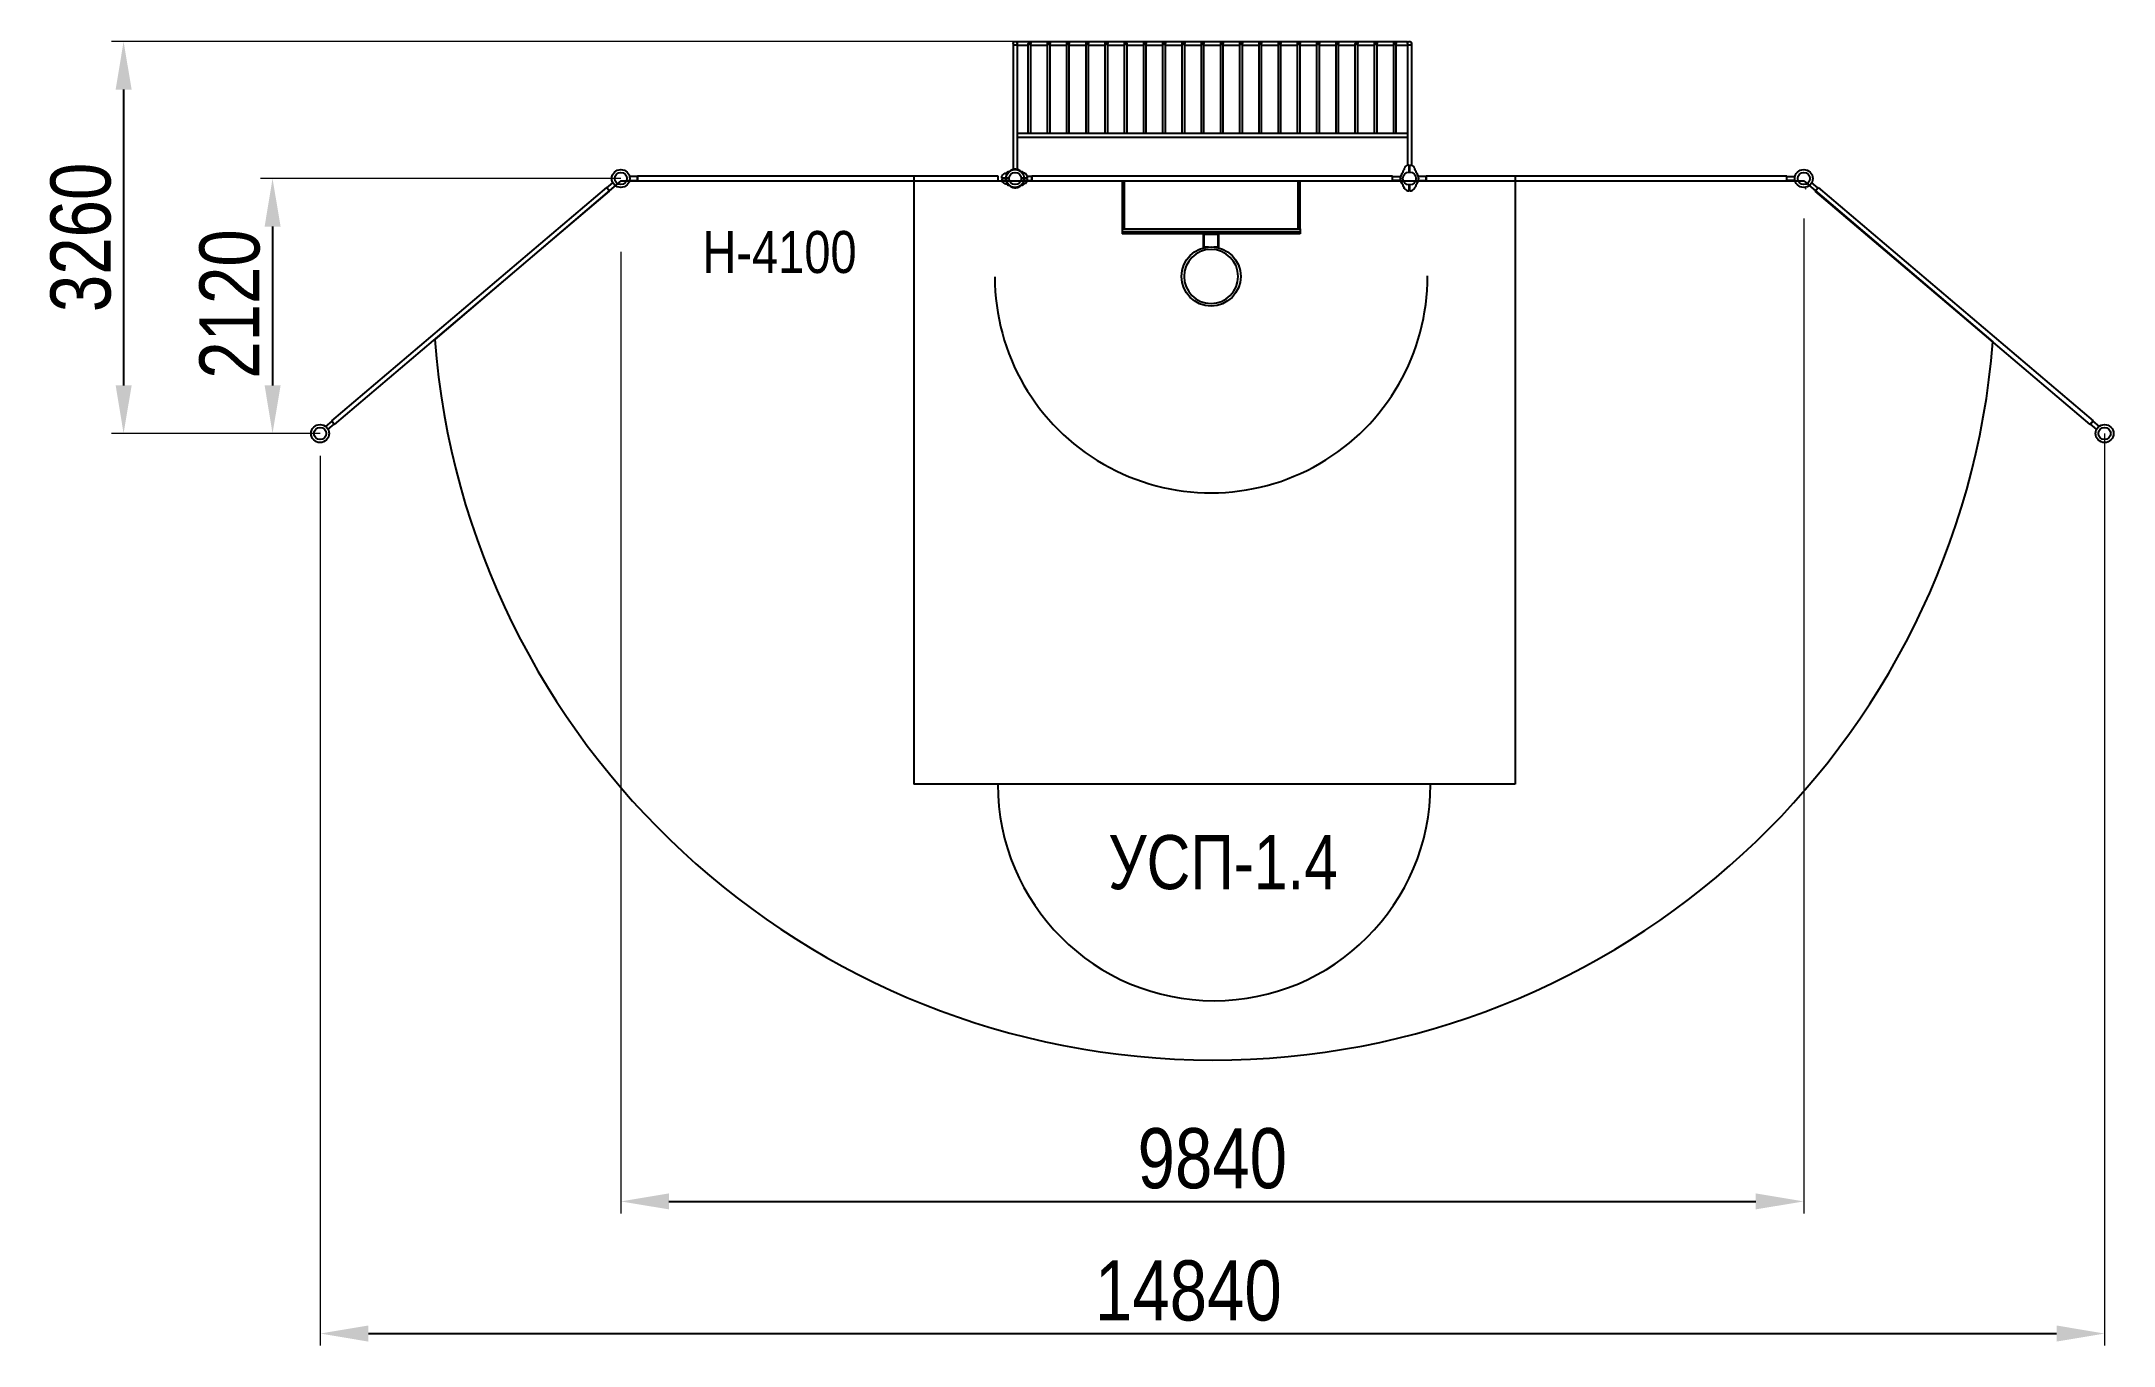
# Model space of a CAD drawing. Header units: millimetres. Extents: x -9848 to 7388, y -7293 to 3556.
import ezdxf

# ---------------------------------------------------------------- set-up
doc = ezdxf.new("R2010")
doc.units = ezdxf.units.MM
for name, color, linetype in [('DIKOM_АРТИКУЛ', 7, 'Continuous'), ('DIKOM_ОБЪЕКТ', 7, 'Continuous'), ('DIKOM_РАЗМЕР_ОБЪЕКТА', 7, 'Continuous')]:
    doc.layers.add(name, color=color, linetype=linetype)
doc.styles.add('style1', font='arial.ttf', dxfattribs={"width": 0.8})
doc.dimstyles.new('1-50', dxfattribs={"dimtxt": 300, "dimasz": 200, "dimexe": 100, "dimexo": 0, "dimgap": 100, "dimtad": 1, "dimdec": 0, "dimtxsty": 'style1', "dimcen": 0, "dimclrd": 7, "dimclre": 7, "dimadec": 1, "dimazin": 2, "dimtfac": 1, "dimtdec": 0, "dimtmove": 0, "dimatfit": 3, "dimfxl": 0, "dimlwd": 25, "dimlwe": 18, "dimarcsym": 0})

# ---------------------------------------------------------------- blocks, each defined once
blk = doc.blocks.new('*D0')
at = {"layer": 'Defpoints', "color": 0, "transparency": 16777216}
for p in [(4811, 2084), (-5029, 1805), (4811, -6094)]:
    blk.add_point(p, dxfattribs=at)
at = {"layer": 'DIKOM_РАЗМЕР_ОБЪЕКТА', "color": 7, "lineweight": 18, "transparency": 16777216}
for p, q in [((4811, 2084), (4811, -6194)), ((-5029, 1805), (-5029, -6194))]:
    blk.add_line(p, q, dxfattribs=at)
at = {"layer": 'DIKOM_РАЗМЕР_ОБЪЕКТА', "color": 7, "lineweight": 25, "transparency": 16777216}
blk.add_line((-4629, -6094), (4411, -6094), dxfattribs=at)
at = {"layer": 'DIKOM_РАЗМЕР_ОБЪЕКТА', "color": 7, "transparency": 16777216}
for points in [[(-4629, -6027), (-4629, -6160), (-5029, -6094)], [(4411, -6027), (4411, -6160), (4811, -6094)]]:
    blk.add_solid(points, dxfattribs=at)
at = {"layer": 'DIKOM_РАЗМЕР_ОБЪЕКТА', "color": 0, "transparency": 16777216, "insert": (-109, -5738), "char_height": 500, "attachment_point": 5, "style": 'style1'}
blk.add_mtext('9840', dxfattribs=at)
blk = doc.blocks.new('*D1')
at = {"layer": 'Defpoints', "color": 0, "transparency": 16777216}
for p in [(7313, 295), (-7529, 110), (7313, -7193)]:
    blk.add_point(p, dxfattribs=at)
at = {"layer": 'DIKOM_РАЗМЕР_ОБЪЕКТА', "color": 7, "lineweight": 18, "transparency": 16777216}
for p, q in [((7313, 295), (7313, -7293)), ((-7529, 110), (-7529, -7293))]:
    blk.add_line(p, q, dxfattribs=at)
at = {"layer": 'DIKOM_РАЗМЕР_ОБЪЕКТА', "color": 7, "lineweight": 25, "transparency": 16777216}
blk.add_line((-7129, -7193), (6913, -7193), dxfattribs=at)
at = {"layer": 'DIKOM_РАЗМЕР_ОБЪЕКТА', "color": 7, "transparency": 16777216}
for points in [[(-7129, -7126), (-7129, -7260), (-7529, -7193)], [(6913, -7126), (6913, -7260), (7313, -7193)]]:
    blk.add_solid(points, dxfattribs=at)
at = {"layer": 'DIKOM_РАЗМЕР_ОБЪЕКТА', "color": 0, "transparency": 16777216, "insert": (-308, -6838), "char_height": 500, "attachment_point": 5, "style": 'style1'}
blk.add_mtext('14840', dxfattribs=at)
blk = doc.blocks.new('*D2')
at = {"layer": 'Defpoints', "color": 0, "transparency": 16777216}
for p in [(1473, 3556), (-9165, 295), (-7531, 295)]:
    blk.add_point(p, dxfattribs=at)
at = {"layer": 'DIKOM_РАЗМЕР_ОБЪЕКТА', "color": 7, "lineweight": 18, "transparency": 16777216}
for p, q in [((1473, 3556), (-9265, 3556)), ((-7531, 295), (-9265, 295))]:
    blk.add_line(p, q, dxfattribs=at)
at = {"layer": 'DIKOM_РАЗМЕР_ОБЪЕКТА', "color": 7, "lineweight": 25, "transparency": 16777216}
blk.add_line((-9165, 3156), (-9165, 695), dxfattribs=at)
at = {"layer": 'DIKOM_РАЗМЕР_ОБЪЕКТА', "color": 7, "transparency": 16777216}
for points in [[(-9231, 3156), (-9098, 3156), (-9165, 3556)], [(-9231, 695), (-9098, 695), (-9165, 295)]]:
    blk.add_solid(points, dxfattribs=at)
at = {"layer": 'DIKOM_РАЗМЕР_ОБЪЕКТА', "color": 0, "transparency": 16777216, "insert": (-9520, 1926), "char_height": 500, "attachment_point": 5, "rotation": 90, "style": 'style1'}
blk.add_mtext('3260', dxfattribs=at)
blk = doc.blocks.new('*D3')
at = {"layer": 'Defpoints', "color": 0, "transparency": 16777216}
for p in [(-5029, 2416), (-7926, 295), (-7531, 295)]:
    blk.add_point(p, dxfattribs=at)
at = {"layer": 'DIKOM_РАЗМЕР_ОБЪЕКТА', "color": 7, "lineweight": 18, "transparency": 16777216}
for p, q in [((-5029, 2416), (-8026, 2416)), ((-7531, 295), (-8026, 295))]:
    blk.add_line(p, q, dxfattribs=at)
at = {"layer": 'DIKOM_РАЗМЕР_ОБЪЕКТА', "color": 7, "lineweight": 25, "transparency": 16777216}
blk.add_line((-7926, 2016), (-7926, 695), dxfattribs=at)
at = {"layer": 'DIKOM_РАЗМЕР_ОБЪЕКТА', "color": 7, "transparency": 16777216}
for points in [[(-7992, 2016), (-7859, 2016), (-7926, 2416)], [(-7992, 695), (-7859, 695), (-7926, 295)]]:
    blk.add_solid(points, dxfattribs=at)
at = {"layer": 'DIKOM_РАЗМЕР_ОБЪЕКТА', "color": 0, "transparency": 16777216, "insert": (-8281, 1372), "char_height": 500, "attachment_point": 5, "rotation": 90, "style": 'style1'}
blk.add_mtext('2120', dxfattribs=at)

msp = doc.modelspace()

# ---------------------------------------------------------------- linework, layer by layer
at = {"layer": 'DIKOM_ОБЪЕКТ'}
for p, q in [((-1765, 3540.5), (-1765, 2489.5)), ((-1733.1, 3556.4), (1514.9, 3556.4)), ((-1733.1, 3524.4), (-1639.5, 3524.4)), ((-1733, 3540.5), (-1733, 2489.5)), ((-1639.5, 2792.2), (-1639.5, 3540.4)), ((-1618.5, 2792.2), (-1618.5, 3540.4)), ((-1618.5, 3524.4), (-1479.5, 3524.4)), ((-1479.5, 2792.2), (-1479.5, 3540.4)), ((-1458.5, 2792.2), (-1458.5, 3540.4)), ((-1458.5, 3524.4), (-1319.5, 3524.4)), ((-1319.5, 2792.2), (-1319.5, 3540.4)), ((-1298.5, 2792.2), (-1298.5, 3540.4)), ((-1298.5, 3524.4), (-1159.5, 3524.4)), ((-1159.5, 2792.2), (-1159.5, 3540.4)), ((-1138.5, 2792.2), (-1138.5, 3540.4)), ((-1138.5, 3524.4), (-999.5, 3524.4)), ((-999.5, 2792.2), (-999.5, 3540.4)), ((-978.5, 2792.2), (-978.5, 3540.4)), ((-978.5, 3524.4), (-839.5, 3524.4)), ((-839.5, 2792.2), (-839.5, 3540.4)), ((-818.5, 2792.2), (-818.5, 3540.4)), ((-818.5, 3524.4), (-679.5, 3524.4)), ((-679.5, 2792.2), (-679.5, 3540.4)), ((-658.5, 2792.2), (-658.5, 3540.4)), ((-658.5, 3524.4), (-519.5, 3524.4)), ((-519.5, 2792.2), (-519.5, 3540.4)), ((-498.5, 2792.2), (-498.5, 3540.4)), ((-498.5, 3524.4), (-359.5, 3524.4)), ((-359.5, 2792.2), (-359.5, 3540.4)), ((-338.5, 2792.2), (-338.5, 3540.4)), ((-338.5, 3524.4), (-199.5, 3524.4)), ((-199.5, 2792.2), (-199.5, 3540.4)), ((-178.5, 2792.2), (-178.5, 3540.4)), ((-178.5, 3524.4), (-39.5, 3524.4)), ((-39.5, 2792.2), (-39.5, 3540.4)), ((-18.5, 2792.2), (-18.5, 3540.4)), ((-18.5, 3524.4), (120.5, 3524.4)), ((120.5, 2792.2), (120.5, 3540.4)), ((141.5, 2792.2), (141.5, 3540.4)), ((141.5, 3524.4), (280.5, 3524.4)), ((280.5, 2792.2), (280.5, 3540.4)), ((301.5, 2792.2), (301.5, 3540.4)), ((301.5, 3524.4), (440.5, 3524.4)), ((440.5, 2792.2), (440.5, 3540.4)), ((461.5, 2792.2), (461.5, 3540.4)), ((461.5, 3524.4), (600.5, 3524.4)), ((600.5, 2792.2), (600.5, 3540.4)), ((621.5, 2792.2), (621.5, 3540.4)), ((621.5, 3524.4), (760.5, 3524.4)), ((760.5, 2792.2), (760.5, 3540.4)), ((781.5, 2792.2), (781.5, 3540.4)), ((781.5, 3524.4), (920.5, 3524.4)), ((920.5, 2792.2), (920.5, 3540.4)), ((941.5, 2792.2), (941.5, 3540.4)), ((941.5, 3524.4), (1080.5, 3524.4)), ((1080.5, 2792.2), (1080.5, 3540.4)), ((1101.5, 2792.2), (1101.5, 3540.4)), ((1101.5, 3524.4), (1240.5, 3524.4)), ((1240.5, 2792.2), (1240.5, 3540.4)), ((1261.5, 2792.2), (1261.5, 3540.4)), ((1261.5, 3524.4), (1400.5, 3524.4)), ((1400.5, 2792.2), (1400.5, 3540.4)), ((1421.5, 2792.2), (1421.5, 3540.4)), ((1421.5, 3524.4), (1514.9, 3524.4)), ((1515, 3542.4), (1515, 2526.2)), ((1547, 3542.4), (1547, 2526.2)), ((-1733, 2792.2), (1515, 2792.2)), ((-1733, 2760.2), (1515, 2760.2)), ((-4889, 2432.2), (-4955.7, 2432.2)), ((-1889, 2436.2), (-4889, 2436.2)), ((-4889, 2436.2), (-4889, 2396.2)), ((-1889, 2436.2), (-4889, 2436.2)), ((-4889, 2436.2), (-4889, 2396.2)), ((-4889, 2400.2), (-4889, 2432.2)), ((-2592, 2436.2), (-2592, -2623.8)), ((-1889, 2396.2), (-1889, 2436.2)), ((-1889, 2396.2), (-1889, 2436.2)), ((-1859, 2418.2), (-1859, 2436.7)), ((-1802.5, 2418.2), (-1859, 2418.2)), ((-1859, 2414.2), (-1859, 2395.7)), ((-1802.5, 2414.2), (-1859, 2414.2)), ((-1833.4, 2458.6), (-1833.4, 2458.4)), ((-1814, 2467.2), (-1814, 2468)), ((-1790.5, 2478.7), (-1790.5, 2480.4)), ((-1787.3, 2480.6), (-1787.3, 2482.4)), ((-1772.3, 2487.4), (-1772.3, 2489)), ((-1772.1, 2489.1), (-1772.1, 2487.5)), ((-1767.1, 2488.9), (-1767.1, 2490.5)), ((-1761.3, 2490.2), (-1761.3, 2491.7)), ((-1752.4, 2491.1), (-1752.4, 2492.6)), ((-1738.7, 2490.5), (-1738.7, 2492)), ((-1738.5, 2491.9), (-1738.5, 2490.4)), ((-1720.6, 2485.6), (-1720.6, 2487.2)), ((-1720.4, 2487.1), (-1720.4, 2485.5)), ((-1707.3, 2478.5), (-1707.3, 2480.3)), ((-1646, 2418.2), (-1695.5, 2418.2)), ((-1646, 2414.2), (-1695.5, 2414.2)), ((-1609, 2432.2), (-1647.8, 2432.2)), ((1391, 2436.2), (-1609, 2436.2)), ((-1609, 2436.2), (-1609, 2396.2)), ((1391, 2436.2), (-1609, 2436.2)), ((-1609, 2436.2), (-1609, 2396.2)), ((-1609, 2400.2), (-1609, 2432.2)), ((1391, 2396.2), (1391, 2436.2)), ((1391, 2396.2), (1391, 2436.2)), ((1391, 2432.2), (1457.7, 2432.2)), ((1391, 2400.2), (1391, 2432.2)), ((1456.1, 2419.6), (1454.6, 2419.6)), ((1457, 2428.4), (1455.5, 2428.4)), ((1456, 2432.2), (1456, 2400.2)), ((1458.2, 2434.3), (1456.7, 2434.3)), ((1458.1, 2439.3), (1459.7, 2439.3)), ((1459.7, 2439.5), (1458.2, 2439.5)), ((1466.5, 2454.5), (1464.8, 2454.5)), ((1468.5, 2457.7), (1466.7, 2457.7)), ((1480, 2481.2), (1479.1, 2481.2)), ((1488.6, 2500.6), (1488.8, 2500.6)), ((1529, 2526.2), (1510.5, 2526.2)), ((1529, 2469.7), (1529, 2526.2)), ((1533, 2526.2), (1551.5, 2526.2)), ((1533, 2469.7), (1533, 2526.2)), ((1573.4, 2500.6), (1573.2, 2500.6)), ((1582, 2481.2), (1582.9, 2481.2)), ((1593.5, 2457.7), (1595.3, 2457.7)), ((1595.5, 2454.5), (1597.2, 2454.5)), ((1602.3, 2439.5), (1603.8, 2439.5)), ((1603.9, 2439.3), (1602.3, 2439.3)), ((1603.8, 2434.3), (1605.3, 2434.3)), ((1671, 2432.2), (1604.3, 2432.2)), ((1605, 2428.4), (1606.5, 2428.4)), ((1605.9, 2419.6), (1607.4, 2419.6)), ((4671, 2436.2), (1671, 2436.2)), ((1671, 2436.2), (1671, 2396.2)), ((4671, 2436.2), (1671, 2436.2)), ((1671, 2436.2), (1671, 2396.2)), ((1671, 2400.2), (1671, 2432.2)), ((2408.8, 2436.2), (2408.8, -2623.8)), ((4671, 2396.2), (4671, 2436.2)), ((4671, 2396.2), (4671, 2436.2)), ((4671, 2432.2), (4737.7, 2432.2)), ((4671, 2400.2), (4671, 2432.2)), ((-5148.7, 2340.9), (-7436.7, 400.5)), ((-5148.7, 2340.9), (-7436.7, 400.5)), ((-7410.8, 370), (-5122.8, 2310.4)), ((-7410.8, 370), (-5122.8, 2310.4)), ((-5029, 2396.2), (-6577.3, 1077.4)), ((-5122.8, 2310.4), (-5148.7, 2340.9)), ((-5122.8, 2310.4), (-5148.7, 2340.9)), ((-5146.1, 2337.8), (-5095.2, 2381)), ((-5125.4, 2313.4), (-5146.1, 2337.8)), ((-5074.5, 2356.6), (-5125.4, 2313.4)), ((-5029, 2396.2), (4811, 2396.2)), ((-4955.7, 2400.2), (-4889, 2400.2)), ((-4889, 2396.2), (-1889, 2396.2)), ((-4889, 2396.2), (-1889, 2396.2)), ((-1833.4, 2373.8), (-1833.4, 2373.9)), ((-1814, 2365.2), (-1814, 2364.3)), ((-1790.5, 2353.7), (-1790.5, 2351.9)), ((-1787.3, 2351.7), (-1787.3, 2350)), ((-1772.3, 2344.9), (-1772.3, 2343.4)), ((-1772.1, 2343.3), (-1772.1, 2344.9)), ((-1767.1, 2343.4), (-1767.1, 2341.9)), ((-1761.3, 2342.2), (-1761.3, 2340.7)), ((-1752.4, 2341.3), (-1752.4, 2339.8)), ((-1738.7, 2341.9), (-1738.7, 2340.4)), ((-1738.5, 2340.4), (-1738.5, 2341.9)), ((-1720.6, 2346.8), (-1720.6, 2345.2)), ((-1720.4, 2345.3), (-1720.4, 2346.9)), ((-1707.3, 2353.9), (-1707.3, 2352.1)), ((-1647.8, 2400.2), (-1609, 2400.2)), ((-1609, 2396.2), (1391, 2396.2)), ((-1609, 2396.2), (1391, 2396.2)), ((-859, 2396.2), (-859, 1996.2)), ((-839, 1996.2), (-839, 2396.2)), ((601, 2396.2), (601, 1996.2)), ((621, 1996.2), (621, 2396.2)), ((1457.7, 2400.2), (1391, 2400.2)), ((1456.7, 2405.9), (1455.2, 2405.9)), ((1455.2, 2405.7), (1456.8, 2405.7)), ((1461.6, 2387.8), (1460, 2387.8)), ((1460.1, 2387.5), (1461.7, 2387.5)), ((1468.7, 2374.4), (1466.9, 2374.4)), ((1529, 2313.2), (1529, 2362.7)), ((1533, 2313.2), (1533, 2362.7)), ((1593.3, 2374.4), (1595.1, 2374.4)), ((1601.9, 2387.5), (1600.3, 2387.5)), ((1600.4, 2387.8), (1602, 2387.8)), ((1604.3, 2400.2), (1671, 2400.2)), ((1606.8, 2405.7), (1605.2, 2405.7)), ((1605.3, 2405.9), (1606.8, 2405.9)), ((1671, 2396.2), (4671, 2396.2)), ((1671, 2396.2), (4671, 2396.2)), ((4737.7, 2400.2), (4671, 2400.2)), ((4811, 2396.2), (6384.6, 1056)), ((4856.5, 2356.6), (4907.4, 2313.4)), ((4928.1, 2337.8), (4877.2, 2381)), ((4904.8, 2310.4), (4930.7, 2340.9)), ((4904.8, 2310.4), (4930.7, 2340.9)), ((7192.8, 370), (4904.8, 2310.4)), ((7192.8, 370), (4904.8, 2310.4)), ((4907.4, 2313.4), (4928.1, 2337.8)), ((4930.7, 2340.9), (7218.7, 400.5)), ((4930.7, 2340.9), (7218.7, 400.5)), ((-859, 1996.2), (-839, 1996.2)), ((-859, 1996.2), (621, 1996.2)), ((-859, 1996.2), (-859, 1956.2)), ((621, 1971.2), (-859, 1971.2)), ((621, 1956.2), (-859, 1956.2)), ((-182, 1841), (-182, 1956.2)), ((-182, 1952.2), (-56, 1952.2)), ((-179, 1956.2), (-59, 1956.2)), ((-179, 1956.2), (-174, 1956.2)), ((-177, 1839.8), (-177, 1956.2)), ((-64, 1956.2), (-59, 1956.2)), ((-61, 1839.8), (-61, 1956.2)), ((-56, 1841), (-56, 1956.2)), ((601, 1996.2), (621, 1996.2)), ((621, 1996.2), (621, 1956.2)), ((-141.2, 1846.2), (-174, 1846.2)), ((-64, 1846.2), (-96.8, 1846.2)), ((-7434.1, 397.5), (-7485, 354.3)), ((-7464.3, 329.9), (-7413.4, 373.1)), ((-7436.7, 400.5), (-7410.8, 370)), ((-7436.7, 400.5), (-7410.8, 370)), ((-7413.4, 373.1), (-7434.1, 397.5)), ((7218.7, 400.5), (7192.8, 370)), ((7218.7, 400.5), (7192.8, 370)), ((7195.4, 373.1), (7216.1, 397.5)), ((7246.3, 329.9), (7195.4, 373.1)), ((7216.1, 397.5), (7267, 354.3)), ((2408.8, -2623.8), (-2592, -2623.8))]:
    msp.add_line(p, q, dxfattribs=at)
for centre, radius in [((-1749, 3540.5), 16), ((-1629, 3540.4), 10.5), ((-1469, 3540.4), 10.5), ((-1309, 3540.4), 10.5), ((-1149, 3540.4), 10.5), ((-989, 3540.4), 10.5), ((-829, 3540.4), 10.5), ((-669, 3540.4), 10.5), ((-509, 3540.4), 10.5), ((-349, 3540.4), 10.5), ((-189, 3540.4), 10.5), ((-29, 3540.4), 10.5), ((131, 3540.4), 10.5), ((291, 3540.4), 10.5), ((451, 3540.4), 10.5), ((611, 3540.4), 10.5), ((771, 3540.4), 10.5), ((931, 3540.4), 10.5), ((1091, 3540.4), 10.5), ((1251, 3540.4), 10.5), ((1411, 3540.4), 10.5), ((1531, 3540.5), 16), ((-5029, 2416.2), 75), ((-5029, 2416.2), 51), ((-1749, 2416.2), 75), ((-1749, 2416.2), 51), ((-1749, 2416.2), 51), ((1531, 2416.2), 54), ((4811, 2416.2), 75), ((4811, 2416.2), 51), ((-119, 1601.2), 246), ((-7530.6, 294.7), 75), ((-7530.6, 294.7), 51), ((7312.6, 294.7), 75), ((7312.6, 294.7), 51)]:
    msp.add_circle(centre, radius, dxfattribs=at)
at = {"layer": 'DIKOM_ОБЪЕКТ', "extrusion": (1.80755e-29, -5.53383e-45, -1)}
msp.add_circle((119, 1601.2), 225, dxfattribs=at)
at = {"layer": 'DIKOM_ОБЪЕКТ'}
for centre, radius, start, end in [((-1790.4, 2388.2), 84, 122.03411, 144.75249), ((-1834.4, 2458.6), 1, 353.32492, 122.03411), ((-1813, 2468), 1, 105.81338, 180), ((-1790.4, 2388.2), 84, 96.17197, 105.81338), ((-1749, 2416.2), 75, 48.29555, 132.25369), ((-1749, 2416.2), 76.5, 122.7769, 122.83843), ((-1749, 2416.2), 76.5, 121.2442, 122.7769), ((-1749, 2416.2), 76.5, 120.4323, 121.2442), ((-1749, 2416.2), 76.5, 120.05019, 120.4323), ((-1749, 2416.2), 76.5, 119.99082, 120.05004), ((-1749, 2416.2), 76.5, 119.75443, 119.99082), ((-1749, 2416.2), 76.5, 118.95411, 119.75443), ((-1749, 2416.2), 76.5, 109.0516, 118.95411), ((-1749, 2416.2), 76.5, 111.62803, 111.78375), ((-1749, 2416.2), 76.5, 107.77721, 109.0516), ((-1749, 2416.2), 76.5, 108.4887, 108.54308), ((-1749, 2416.2), 76.5, 107.5762, 107.77721), ((-1749, 2416.2), 76.5, 106.25534, 107.57625), ((-1749, 2416.2), 76.5, 105.53025, 106.25534), ((-1749, 2416.2), 76.5, 104.46963, 105.53025), ((-1749, 2416.2), 76.5, 104.67275, 104.72627), ((-1749, 2416.2), 76.5, 103.69745, 104.46963), ((-1749, 2416.2), 76.5, 102.08938, 103.69745), ((-1749, 2416.2), 76.5, 103.40694, 103.41222), ((-1749, 2416.2), 76.5, 101.37734, 102.08938), ((-1749, 2416.2), 76.5, 99.99354, 101.37734), ((-1749, 2416.2), 76.5, 101.0991, 101.37737), ((-1749, 2416.2), 76.5, 100.09435, 100.14637), ((-1749, 2416.2), 76.5, 99.2339, 99.99354), ((-1749, 2416.2), 76.5, 99.16642, 99.2339), ((-1749, 2416.2), 76.5, 98.94035, 99.16642), ((-1749, 2416.2), 76.5, 95.19917, 98.94035), ((-1749, 2416.2), 76.5, 97.54088, 97.68432), ((-1749, 2416.2), 76.5, 95.54974, 96.24609), ((-1749, 2416.2), 76.5, 94.72297, 95.19917), ((-1749, 2416.2), 76.5, 94.72286, 95.19928), ((-1749, 2416.2), 76.5, 93.33526, 94.72297), ((-1749, 2416.2), 76.5, 93.50342, 93.64885), ((-1749, 2416.2), 76.5, 92.58529, 93.33526), ((-1749, 2416.2), 76.5, 92.21695, 92.58529), ((-1749, 2416.2), 76.5, 91.19443, 92.21695), ((-1749, 2416.2), 76.5, 89.71962, 91.19443), ((-1749, 2416.2), 76.5, 83.37419, 89.71962), ((-1749, 2416.2), 76.5, 86.95643, 87.23693), ((-1749, 2416.2), 76.5, 84.45953, 84.5118), ((-1749, 2416.2), 76.5, 82.30136, 83.37419), ((-1749, 2416.2), 76.5, 82.13659, 82.30136), ((-1749, 2416.2), 76.5, 80.62592, 82.13674), ((-1749, 2416.2), 76.5, 79.91838, 80.62592), ((-1749, 2416.2), 76.5, 69.29998, 79.91838), ((-1749, 2416.2), 76.5, 77.73259, 77.78544), ((-1749, 2416.2), 76.5, 76.06688, 76.11998), ((-1749, 2416.2), 76.5, 72.58683, 72.64091), ((-1749, 2416.2), 76.5, 72.06238, 72.23757), ((-1749, 2416.2), 76.5, 68.1921, 69.29998), ((-1749, 2416.2), 76.5, 68.57265, 69.18572), ((-1749, 2416.2), 76.5, 68.02466, 68.1921), ((-1749, 2416.2), 76.5, 67.35338, 68.02465), ((-1749, 2416.2), 76.5, 57.83925, 67.35338), ((-1749, 2416.2), 76.5, 61.72582, 61.78501), ((-1749, 2416.2), 76.5, 56.95016, 57.83925), ((-1699.9, 2418.2), 54, 72.55998, 89.14478), ((-1699.9, 2418.2), 53.9, 0, 48.07495), ((-1699.9, 2414.2), 53.9, 311.92505, 0), ((1531, 2416.2), 76.5, 177.78305, 178.80557), ((1531, 2416.2), 76.5, 178.80557, 180.28038), ((1531, 2416.2), 76.5, 180.28038, 186.62581), ((1531, 2416.2), 76.5, 175.27703, 176.66474), ((1531, 2416.2), 76.5, 176.66474, 177.41471), ((1531, 2416.2), 76.5, 177.41471, 177.78305), ((1531, 2416.2), 76.5, 176.35115, 176.49658), ((1531, 2416.2), 76.5, 171.05965, 174.80083), ((1531, 2416.2), 76.5, 174.80083, 175.27703), ((1531, 2416.2), 76.5, 174.80072, 175.27714), ((1531, 2416.2), 76.5, 173.75391, 174.45026), ((1531, 2416.2), 76.5, 172.31568, 172.45912), ((1531, 2416.2), 76.5, 170.83358, 171.05965), ((1531, 2416.2), 76.5, 170.00646, 170.7661), ((1531, 2416.2), 76.5, 170.7661, 170.83358), ((1531, 2416.2), 76.5, 168.62266, 170.00646), ((1531, 2416.2), 76.5, 169.85363, 169.90565), ((1531, 2416.2), 75, 137.74631, 221.70445), ((1531, 2416.2), 76.5, 167.91062, 168.62266), ((1531, 2416.2), 76.5, 168.62263, 168.9009), ((1531, 2416.2), 76.5, 166.30255, 167.91062), ((1531, 2416.2), 76.5, 166.58778, 166.59306), ((1531, 2416.2), 76.5, 165.53037, 166.30255), ((1531, 2416.2), 76.5, 164.46975, 165.53037), ((1531, 2416.2), 76.5, 165.27373, 165.32725), ((1531, 2416.2), 76.5, 163.74466, 164.46975), ((1531, 2416.2), 76.5, 162.42375, 163.74466), ((1531, 2416.2), 76.5, 162.22279, 162.4238), ((1531, 2416.2), 76.5, 160.9484, 162.22279), ((1531, 2416.2), 76.5, 161.45692, 161.5113), ((1531, 2416.2), 76.5, 151.04589, 160.9484), ((1531, 2416.2), 76.5, 158.21625, 158.37197), ((1531, 2416.2), 76.5, 150.24557, 151.04589), ((1531, 2416.2), 76.5, 150.00918, 150.24557), ((1531, 2416.2), 76.5, 149.5677, 149.94981), ((1531, 2416.2), 76.5, 149.94996, 150.00918), ((1531, 2416.2), 76.5, 148.7558, 149.5677), ((1531, 2416.2), 76.5, 147.2231, 148.7558), ((1531, 2416.2), 76.5, 147.16157, 147.2231), ((1559, 2457.6), 84, 164.18662, 173.82803), ((1479.1, 2480.2), 1, 90, 164.18662), ((1488.6, 2501.6), 1, 147.96589, 276.67508), ((1559, 2457.6), 84, 125.24751, 147.96589), ((1503, 2457.6), 84, 32.03411, 54.75249), ((1573.4, 2501.6), 1, 263.32492, 32.03411), ((1582.9, 2480.2), 1, 15.81338, 90), ((1503, 2457.6), 84, 6.17197, 15.81338), ((1531, 2416.2), 75, 318.29555, 42.25369), ((1531, 2416.2), 76.5, 32.7769, 32.83843), ((1531, 2416.2), 76.5, 31.2442, 32.7769), ((1531, 2416.2), 76.5, 30.4323, 31.2442), ((1531, 2416.2), 76.5, 30.05019, 30.4323), ((1531, 2416.2), 76.5, 29.99082, 30.05004), ((1531, 2416.2), 76.5, 29.75443, 29.99082), ((1531, 2416.2), 76.5, 28.95411, 29.75443), ((1531, 2416.2), 76.5, 19.0516, 28.95411), ((1531, 2416.2), 76.5, 21.62803, 21.78375), ((1531, 2416.2), 76.5, 17.77721, 19.0516), ((1531, 2416.2), 76.5, 18.4887, 18.54308), ((1531, 2416.2), 76.5, 17.5762, 17.77721), ((1531, 2416.2), 76.5, 16.25534, 17.57625), ((1531, 2416.2), 76.5, 15.53025, 16.25534), ((1531, 2416.2), 76.5, 14.46963, 15.53025), ((1531, 2416.2), 76.5, 14.67275, 14.72627), ((1531, 2416.2), 76.5, 13.69745, 14.46963), ((1531, 2416.2), 76.5, 12.08938, 13.69745), ((1531, 2416.2), 76.5, 13.40694, 13.41222), ((1531, 2416.2), 76.5, 11.37734, 12.08938), ((1531, 2416.2), 76.5, 9.99354, 11.37734), ((1531, 2416.2), 76.5, 11.0991, 11.37737), ((1531, 2416.2), 76.5, 10.09435, 10.14637), ((1531, 2416.2), 76.5, 9.2339, 9.99354), ((1531, 2416.2), 76.5, 8.94035, 9.16642), ((1531, 2416.2), 76.5, 9.16642, 9.2339), ((1531, 2416.2), 76.5, 5.19917, 8.94035), ((1531, 2416.2), 76.5, 7.54088, 7.68432), ((1531, 2416.2), 76.5, 5.54974, 6.24609), ((1531, 2416.2), 76.5, 353.37419, 359.71962), ((1531, 2416.2), 76.5, 4.72297, 5.19917), ((1531, 2416.2), 76.5, 4.72286, 5.19928), ((1531, 2416.2), 76.5, 3.33526, 4.72297), ((1531, 2416.2), 76.5, 3.50342, 3.64885), ((1531, 2416.2), 76.5, 2.58529, 3.33526), ((1531, 2416.2), 76.5, 2.21695, 2.58529), ((1531, 2416.2), 76.5, 1.19443, 2.21695), ((1531, 2416.2), 76.5, 359.71962, 1.19443), ((-1790.4, 2444.2), 84, 215.24751, 237.96589), ((-1834.4, 2373.8), 1, 237.96589, 6.67508), ((-1813, 2364.3), 1, 180, 254.18662), ((-1790.4, 2444.2), 84, 254.18662, 263.82803), ((-1749, 2416.2), 75, 227.74631, 311.70445), ((-1749, 2416.2), 76.5, 237.16157, 237.2231), ((-1749, 2416.2), 76.5, 237.2231, 238.7558), ((-1749, 2416.2), 76.5, 238.7558, 239.5677), ((-1749, 2416.2), 76.5, 239.5677, 239.94981), ((-1749, 2416.2), 76.5, 239.94996, 240.00918), ((-1749, 2416.2), 76.5, 240.00918, 240.24557), ((-1749, 2416.2), 76.5, 240.24557, 241.04589), ((-1749, 2416.2), 76.5, 241.04589, 250.9484), ((-1749, 2416.2), 76.5, 248.21625, 248.37197), ((-1749, 2416.2), 76.5, 250.9484, 252.22279), ((-1749, 2416.2), 76.5, 251.45692, 251.5113), ((-1749, 2416.2), 76.5, 252.22279, 252.4238), ((-1749, 2416.2), 76.5, 252.42375, 253.74466), ((-1749, 2416.2), 76.5, 253.74466, 254.46975), ((-1749, 2416.2), 76.5, 254.46975, 255.53037), ((-1749, 2416.2), 76.5, 255.27373, 255.32725), ((-1749, 2416.2), 76.5, 255.53037, 256.30255), ((-1749, 2416.2), 76.5, 256.30255, 257.91062), ((-1749, 2416.2), 76.5, 256.58778, 256.59306), ((-1749, 2416.2), 76.5, 257.91062, 258.62266), ((-1749, 2416.2), 76.5, 258.62266, 260.00646), ((-1749, 2416.2), 76.5, 258.62263, 258.9009), ((-1749, 2416.2), 76.5, 259.85363, 259.90565), ((-1749, 2416.2), 76.5, 260.00646, 260.7661), ((-1749, 2416.2), 76.5, 260.7661, 260.83358), ((-1749, 2416.2), 76.5, 260.83358, 261.05965), ((-1749, 2416.2), 76.5, 261.05965, 264.80083), ((-1749, 2416.2), 76.5, 262.31568, 262.45912), ((-1749, 2416.2), 76.5, 263.75391, 264.45026), ((-1749, 2416.2), 76.5, 264.80083, 265.27703), ((-1749, 2416.2), 76.5, 264.80072, 265.27714), ((-1749, 2416.2), 76.5, 265.27703, 266.66474), ((-1749, 2416.2), 76.5, 266.35115, 266.49658), ((-1749, 2416.2), 76.5, 266.66474, 267.41471), ((-1749, 2416.2), 76.5, 267.41471, 267.78305), ((-1749, 2416.2), 76.5, 267.78305, 268.80557), ((-1749, 2416.2), 76.5, 268.80557, 270.28038), ((-1749, 2416.2), 76.5, 270.28038, 276.62581), ((-1749, 2416.2), 76.5, 272.76307, 273.04357), ((-1749, 2416.2), 76.5, 275.4882, 275.54047), ((-1749, 2416.2), 76.5, 276.62581, 277.69864), ((-1749, 2416.2), 76.5, 277.69864, 277.86341), ((-1749, 2416.2), 76.5, 277.86326, 279.37408), ((-1749, 2416.2), 76.5, 279.37408, 280.08162), ((-1749, 2416.2), 76.5, 280.08162, 290.70002), ((-1749, 2416.2), 76.5, 282.21456, 282.26741), ((-1749, 2416.2), 76.5, 283.88002, 283.93312), ((-1749, 2416.2), 76.5, 287.35909, 287.41317), ((-1749, 2416.2), 76.5, 287.76243, 287.93762), ((-1749, 2416.2), 76.5, 290.70002, 291.8079), ((-1749, 2416.2), 76.5, 290.81428, 291.42735), ((-1749, 2416.2), 76.5, 291.8079, 291.97534), ((-1749, 2416.2), 76.5, 291.97535, 292.64662), ((-1749, 2416.2), 76.5, 292.64662, 302.16075), ((-1749, 2416.2), 76.5, 298.21499, 298.27418), ((-1749, 2416.2), 76.5, 302.16075, 303.04984), ((-1699.9, 2414.2), 54, 270.85522, 287.44002), ((1531, 2416.2), 76.5, 182.76307, 183.04357), ((1531, 2416.2), 76.5, 185.4882, 185.54047), ((1531, 2416.2), 76.5, 186.62581, 187.69864), ((1531, 2416.2), 76.5, 187.69864, 187.86341), ((1531, 2416.2), 76.5, 187.86326, 189.37408), ((1531, 2416.2), 76.5, 189.37408, 190.08162), ((1531, 2416.2), 76.5, 190.08162, 200.70002), ((1531, 2416.2), 76.5, 192.21456, 192.26741), ((1531, 2416.2), 76.5, 193.88002, 193.93312), ((1531, 2416.2), 76.5, 197.35909, 197.41317), ((1531, 2416.2), 76.5, 197.76243, 197.93762), ((1531, 2416.2), 76.5, 200.70002, 201.8079), ((1531, 2416.2), 76.5, 200.81428, 201.42735), ((1531, 2416.2), 76.5, 201.8079, 201.97534), ((1531, 2416.2), 76.5, 201.97535, 202.64662), ((1531, 2416.2), 76.5, 202.64662, 212.16075), ((1531, 2416.2), 76.5, 208.21499, 208.27418), ((1531, 2416.2), 76.5, 212.16075, 213.04984), ((1529, 2367.1), 54, 180.85522, 197.44002), ((1529, 2367.1), 53.9, 221.92505, 270), ((1533, 2367.1), 53.9, 270, 318.07495), ((1533, 2367.1), 54, 342.55998, 359.14478), ((1531, 2416.2), 76.5, 326.95016, 327.83925), ((1531, 2416.2), 76.5, 327.83925, 337.35338), ((1531, 2416.2), 76.5, 331.72582, 331.78501), ((1531, 2416.2), 76.5, 337.35338, 338.02465), ((1531, 2416.2), 76.5, 338.02466, 338.1921), ((1531, 2416.2), 76.5, 338.1921, 339.29998), ((1531, 2416.2), 76.5, 338.57265, 339.18572), ((1531, 2416.2), 76.5, 339.29998, 349.91838), ((1531, 2416.2), 76.5, 342.06238, 342.23757), ((1531, 2416.2), 76.5, 342.58683, 342.64091), ((1531, 2416.2), 76.5, 346.06688, 346.11998), ((1531, 2416.2), 76.5, 347.73259, 347.78544), ((1531, 2416.2), 76.5, 349.91838, 350.62592), ((1531, 2416.2), 76.5, 350.62592, 352.13674), ((1531, 2416.2), 76.5, 352.30136, 353.37419), ((1531, 2416.2), 76.5, 352.13659, 352.30136), ((1531, 2416.2), 76.5, 354.45953, 354.5118), ((1531, 2416.2), 76.5, 356.95643, 357.23693), ((4826.3, 2335.2), 1, 245.51338, 319.7), ((-119, 1601.2), 1800, 180.13271, 0.13271), ((-95.5, 1584), 6501.6, 184.46863, 355.34199), ((-95.5, 1584), 6501.6, 355.77251, 355.77252), ((-93.9, -2623.8), 1800, 180, 0)]:
    msp.add_arc(centre, radius, start, end, dxfattribs=at)
for points, knots in [([(-1833.4, 2458.4), (-1833.3, 2458.5), (-1833.2, 2458.5), (-1832.6, 2458.7), (-1832.1, 2458.8), (-1830.9, 2459), (-1830.3, 2459.1), (-1829, 2459.3), (-1828.3, 2459.4), (-1826.9, 2459.4), (-1826.2, 2459.5), (-1825.1, 2459.4), (-1824.6, 2459.4), (-1824.1, 2459.4)], [10.122861, 10.122861, 10.122861, 10.122861, 15.4619212, 15.4619212, 39.9747231, 39.9747231, 71.0452589, 71.0452589, 103.3843108, 103.3843108, 135.9843108, 135.9843108, 159.3067643, 159.3067643, 159.3067643, 159.3067643]), ([(-1813.9, 2467.2), (-1814.1, 2467.1), (-1814.3, 2467), (-1814.8, 2466.7), (-1815.2, 2466.5), (-1816.2, 2465.8), (-1816.9, 2465.4), (-1818.2, 2464.5), (-1818.9, 2463.9), (-1820.3, 2462.8), (-1821, 2462.2), (-1822.3, 2461), (-1823, 2460.4), (-1823.8, 2459.7), (-1823.9, 2459.5), (-1824.1, 2459.4)], [1.5744414, 1.5744414, 1.5744414, 1.5744414, 11.5743344, 11.5743344, 31.7726828, 31.7726828, 67.6304247, 67.6304247, 108.0304247, 108.0304247, 148.4304247, 148.4304247, 188.8304247, 188.8304247, 198.5115361, 198.5115361, 198.5115361, 198.5115361]), ([(-1814, 2467.2), (-1814.1, 2467.1), (-1814.2, 2467.1), (-1814.5, 2466.9), (-1814.7, 2466.8), (-1815.3, 2466.4), (-1815.8, 2466.1), (-1816.9, 2465.4), (-1817.6, 2464.9), (-1819, 2463.8), (-1819.7, 2463.3), (-1821.1, 2462.2), (-1821.8, 2461.6), (-1823, 2460.4), (-1823.5, 2459.9), (-1824.1, 2459.4)], [4.4033057, 4.4033057, 4.4033057, 4.4033057, 8.9699425, 8.9699425, 20.3641939, 20.3641939, 42.4860116, 42.4860116, 82.8860116, 82.8860116, 123.2860116, 123.2860116, 163.6860116, 163.6860116, 198.4802084, 198.4802084, 198.4802084, 198.4802084]), ([(-1683.7, 2467.1), (-1683.6, 2467.1), (-1683.4, 2467), (-1682.9, 2466.7), (-1682.6, 2466.5), (-1681.5, 2465.8), (-1680.9, 2465.4), (-1679.5, 2464.5), (-1678.8, 2463.9), (-1677.5, 2462.8), (-1676.8, 2462.2), (-1675.4, 2461), (-1674.8, 2460.4), (-1674, 2459.7), (-1673.8, 2459.5), (-1673.7, 2459.4)], [5.2151591, 5.2151591, 5.2151591, 5.2151591, 11.5768091, 11.5768091, 31.7794761, 31.7794761, 67.6448848, 67.6448848, 108.0448848, 108.0448848, 148.4448848, 148.4448848, 188.8448848, 188.8448848, 198.4801912, 198.4801912, 198.4801912, 198.4801912]), ([(-1663.9, 2458.3), (-1664.2, 2458.4), (-1664.6, 2458.5), (-1665.5, 2458.7), (-1666.1, 2458.9), (-1667.4, 2459.1), (-1668, 2459.2), (-1669.4, 2459.4), (-1670, 2459.4), (-1671.4, 2459.5), (-1672.1, 2459.4), (-1673.1, 2459.4), (-1673.4, 2459.4), (-1673.7, 2459.4)], [2.6879715, 2.6879715, 2.6879715, 2.6879715, 19.4408164, 19.4408164, 48.364958, 48.364958, 79.7967961, 79.7967961, 112.3967961, 112.3967961, 144.9967961, 144.9967961, 159.3067411, 159.3067411, 159.3067411, 159.3067411]), ([(1479.9, 2481.1), (1480, 2481.3), (1480.2, 2481.5), (1480.5, 2482), (1480.7, 2482.4), (1481.3, 2483.4), (1481.8, 2484.1), (1482.7, 2485.4), (1483.3, 2486.1), (1484.4, 2487.5), (1485, 2488.2), (1486.1, 2489.5), (1486.8, 2490.2), (1487.5, 2491), (1487.7, 2491.1), (1487.8, 2491.3)], [1.5744414, 1.5744414, 1.5744414, 1.5744414, 11.5743344, 11.5743344, 31.7726828, 31.7726828, 67.6304247, 67.6304247, 108.0304247, 108.0304247, 148.4304247, 148.4304247, 188.8304247, 188.8304247, 198.5115361, 198.5115361, 198.5115361, 198.5115361]), ([(1480, 2481.2), (1480.1, 2481.3), (1480.1, 2481.4), (1480.3, 2481.7), (1480.4, 2481.9), (1480.8, 2482.5), (1481, 2482.9), (1481.8, 2484.1), (1482.3, 2484.8), (1483.3, 2486.2), (1483.9, 2486.9), (1485, 2488.3), (1485.6, 2488.9), (1486.8, 2490.2), (1487.3, 2490.7), (1487.8, 2491.3)], [4.4033057, 4.4033057, 4.4033057, 4.4033057, 8.9699425, 8.9699425, 20.3641939, 20.3641939, 42.4860116, 42.4860116, 82.8860116, 82.8860116, 123.2860116, 123.2860116, 163.6860116, 163.6860116, 198.4802084, 198.4802084, 198.4802084, 198.4802084]), ([(1488.8, 2500.6), (1488.7, 2500.5), (1488.7, 2500.4), (1488.5, 2499.8), (1488.4, 2499.3), (1488.2, 2498.1), (1488, 2497.5), (1487.9, 2496.2), (1487.8, 2495.5), (1487.7, 2494.1), (1487.7, 2493.4), (1487.8, 2492.2), (1487.8, 2491.8), (1487.8, 2491.3)], [10.122861, 10.122861, 10.122861, 10.122861, 15.4619212, 15.4619212, 39.9747231, 39.9747231, 71.0452589, 71.0452589, 103.3843108, 103.3843108, 135.9843108, 135.9843108, 159.3067643, 159.3067643, 159.3067643, 159.3067643]), ([(1573.2, 2500.6), (1573.3, 2500.5), (1573.3, 2500.4), (1573.5, 2499.8), (1573.6, 2499.3), (1573.8, 2498.1), (1574, 2497.5), (1574.1, 2496.2), (1574.2, 2495.5), (1574.3, 2494.1), (1574.3, 2493.4), (1574.2, 2492.2), (1574.2, 2491.8), (1574.2, 2491.3)], [10.122861, 10.122861, 10.122861, 10.122861, 15.4619212, 15.4619212, 39.9747231, 39.9747231, 71.0452589, 71.0452589, 103.3843108, 103.3843108, 135.9843108, 135.9843108, 159.3067643, 159.3067643, 159.3067643, 159.3067643]), ([(1582.1, 2481.1), (1582, 2481.3), (1581.8, 2481.5), (1581.5, 2482), (1581.3, 2482.4), (1580.7, 2483.4), (1580.2, 2484.1), (1579.3, 2485.4), (1578.7, 2486.1), (1577.6, 2487.5), (1577, 2488.2), (1575.9, 2489.5), (1575.2, 2490.2), (1574.5, 2491), (1574.3, 2491.1), (1574.2, 2491.3)], [1.5744414, 1.5744414, 1.5744414, 1.5744414, 11.5743344, 11.5743344, 31.7726828, 31.7726828, 67.6304247, 67.6304247, 108.0304247, 108.0304247, 148.4304247, 148.4304247, 188.8304247, 188.8304247, 198.5115361, 198.5115361, 198.5115361, 198.5115361]), ([(1582, 2481.2), (1581.9, 2481.3), (1581.9, 2481.4), (1581.7, 2481.7), (1581.6, 2481.9), (1581.2, 2482.5), (1581, 2482.9), (1580.2, 2484.1), (1579.7, 2484.8), (1578.7, 2486.2), (1578.1, 2486.9), (1577, 2488.3), (1576.4, 2488.9), (1575.2, 2490.2), (1574.7, 2490.7), (1574.2, 2491.3)], [4.4033057, 4.4033057, 4.4033057, 4.4033057, 8.9699425, 8.9699425, 20.3641939, 20.3641939, 42.4860116, 42.4860116, 82.8860116, 82.8860116, 123.2860116, 123.2860116, 163.6860116, 163.6860116, 198.4802084, 198.4802084, 198.4802084, 198.4802084]), ([(-1833.4, 2373.9), (-1833.3, 2373.9), (-1833.2, 2373.9), (-1832.6, 2373.7), (-1832.1, 2373.6), (-1830.9, 2373.3), (-1830.3, 2373.2), (-1829, 2373.1), (-1828.3, 2373), (-1826.9, 2372.9), (-1826.2, 2372.9), (-1825.1, 2373), (-1824.6, 2373), (-1824.1, 2373)], [10.122861, 10.122861, 10.122861, 10.122861, 15.4619212, 15.4619212, 39.9747231, 39.9747231, 71.0452589, 71.0452589, 103.3843108, 103.3843108, 135.9843108, 135.9843108, 159.3067643, 159.3067643, 159.3067643, 159.3067643]), ([(-1813.9, 2365.1), (-1814.1, 2365.2), (-1814.3, 2365.3), (-1814.8, 2365.7), (-1815.2, 2365.9), (-1816.2, 2366.5), (-1816.9, 2367), (-1818.2, 2367.9), (-1818.9, 2368.5), (-1820.3, 2369.6), (-1821, 2370.1), (-1822.3, 2371.3), (-1823, 2371.9), (-1823.8, 2372.7), (-1823.9, 2372.9), (-1824.1, 2373)], [1.5744414, 1.5744414, 1.5744414, 1.5744414, 11.5743344, 11.5743344, 31.7726828, 31.7726828, 67.6304247, 67.6304247, 108.0304247, 108.0304247, 148.4304247, 148.4304247, 188.8304247, 188.8304247, 198.5115361, 198.5115361, 198.5115361, 198.5115361]), ([(-1814, 2365.2), (-1814.1, 2365.3), (-1814.2, 2365.3), (-1814.5, 2365.5), (-1814.7, 2365.6), (-1815.3, 2366), (-1815.8, 2366.2), (-1816.9, 2367), (-1817.6, 2367.5), (-1819, 2368.5), (-1819.7, 2369.1), (-1821.1, 2370.2), (-1821.8, 2370.8), (-1823, 2371.9), (-1823.5, 2372.5), (-1824.1, 2373)], [4.4033057, 4.4033057, 4.4033057, 4.4033057, 8.9699425, 8.9699425, 20.3641939, 20.3641939, 42.4860116, 42.4860116, 82.8860116, 82.8860116, 123.2860116, 123.2860116, 163.6860116, 163.6860116, 198.4802084, 198.4802084, 198.4802084, 198.4802084]), ([(-1683.7, 2365.2), (-1683.6, 2365.3), (-1683.4, 2365.4), (-1682.9, 2365.7), (-1682.6, 2365.9), (-1681.5, 2366.5), (-1680.9, 2367), (-1679.5, 2367.9), (-1678.8, 2368.5), (-1677.5, 2369.6), (-1676.8, 2370.1), (-1675.4, 2371.3), (-1674.8, 2371.9), (-1674, 2372.7), (-1673.8, 2372.9), (-1673.7, 2373)], [5.2151591, 5.2151591, 5.2151591, 5.2151591, 11.5768091, 11.5768091, 31.7794761, 31.7794761, 67.6448848, 67.6448848, 108.0448848, 108.0448848, 148.4448848, 148.4448848, 188.8448848, 188.8448848, 198.4801912, 198.4801912, 198.4801912, 198.4801912]), ([(-1663.9, 2374.1), (-1664.2, 2374), (-1664.6, 2373.9), (-1665.5, 2373.6), (-1666.1, 2373.5), (-1667.4, 2373.3), (-1668, 2373.2), (-1669.4, 2373), (-1670, 2373), (-1671.4, 2372.9), (-1672.1, 2372.9), (-1673.1, 2373), (-1673.4, 2373), (-1673.7, 2373)], [2.6879715, 2.6879715, 2.6879715, 2.6879715, 19.4408164, 19.4408164, 48.364958, 48.364958, 79.7967961, 79.7967961, 112.3967961, 112.3967961, 144.9967961, 144.9967961, 159.3067411, 159.3067411, 159.3067411, 159.3067411]), ([(1480.1, 2350.9), (1480.1, 2350.7), (1480.2, 2350.6), (1480.5, 2350.1), (1480.7, 2349.8), (1481.3, 2348.7), (1481.8, 2348.1), (1482.7, 2346.7), (1483.3, 2346), (1484.4, 2344.6), (1485, 2344), (1486.1, 2342.6), (1486.8, 2342), (1487.5, 2341.2), (1487.7, 2341), (1487.8, 2340.9)], [5.2151591, 5.2151591, 5.2151591, 5.2151591, 11.5768091, 11.5768091, 31.7794761, 31.7794761, 67.6448848, 67.6448848, 108.0448848, 108.0448848, 148.4448848, 148.4448848, 188.8448848, 188.8448848, 198.4801912, 198.4801912, 198.4801912, 198.4801912]), ([(1488.9, 2331.1), (1488.8, 2331.4), (1488.7, 2331.8), (1488.4, 2332.7), (1488.3, 2333.3), (1488.1, 2334.5), (1488, 2335.2), (1487.8, 2336.5), (1487.8, 2337.2), (1487.7, 2338.6), (1487.7, 2339.3), (1487.8, 2340.3), (1487.8, 2340.6), (1487.8, 2340.9)], [2.6879715, 2.6879715, 2.6879715, 2.6879715, 19.4408164, 19.4408164, 48.364958, 48.364958, 79.7967961, 79.7967961, 112.3967961, 112.3967961, 144.9967961, 144.9967961, 159.3067411, 159.3067411, 159.3067411, 159.3067411]), ([(1573.1, 2331.1), (1573.2, 2331.4), (1573.3, 2331.8), (1573.6, 2332.7), (1573.7, 2333.3), (1573.9, 2334.5), (1574, 2335.2), (1574.2, 2336.5), (1574.2, 2337.2), (1574.3, 2338.6), (1574.3, 2339.3), (1574.2, 2340.3), (1574.2, 2340.6), (1574.2, 2340.9)], [2.6879715, 2.6879715, 2.6879715, 2.6879715, 19.4408164, 19.4408164, 48.364958, 48.364958, 79.7967961, 79.7967961, 112.3967961, 112.3967961, 144.9967961, 144.9967961, 159.3067411, 159.3067411, 159.3067411, 159.3067411]), ([(1581.9, 2350.9), (1581.9, 2350.7), (1581.8, 2350.6), (1581.5, 2350.1), (1581.3, 2349.8), (1580.7, 2348.7), (1580.2, 2348.1), (1579.3, 2346.7), (1578.7, 2346), (1577.6, 2344.6), (1577, 2344), (1575.9, 2342.6), (1575.2, 2342), (1574.5, 2341.2), (1574.3, 2341), (1574.2, 2340.9)], [5.2151591, 5.2151591, 5.2151591, 5.2151591, 11.5768091, 11.5768091, 31.7794761, 31.7794761, 67.6448848, 67.6448848, 108.0448848, 108.0448848, 148.4448848, 148.4448848, 188.8448848, 188.8448848, 198.4801912, 198.4801912, 198.4801912, 198.4801912])]:
    msp.add_open_spline(points, degree=3, knots=knots, dxfattribs=at)

# ---------------------------------------------------------------- texts
at = {"layer": 'DIKOM_АРТИКУЛ', "color": 7, "linetype": 'Continuous', "lineweight": 15, "insert": (-974.8, -3046.3), "char_height": 450, "width": 6012.174, "attachment_point": 1, "style": 'style1'}
msp.add_mtext('{\\fArial|b0|i0|c204|p34;УСП-1.4}', dxfattribs=at)
at = {"layer": 'DIKOM_РАЗМЕР_ОБЪЕКТА', "insert": (-4350.4, 1979.8), "char_height": 350, "width": 6012.174, "attachment_point": 1, "style": 'style1'}
msp.add_mtext('H-4100', dxfattribs=at)

# ---------------------------------------------------------------- dimensions: what is measured, and where the dimension line sits
at = {"layer": 'DIKOM_РАЗМЕР_ОБЪЕКТА'}
for base, p1, text, picture, middle in [((-9164.7, 294.7), (1472.8, 3556.4), '3260', '*D2', (-9164.7, 1925.5)), ((-7925.6, 294.7), (-5029, 2416.2), '2120', '*D3', (-7925.6, 1371.9))]:
    dim = msp.add_linear_dim(base=base, p1=p1, p2=(-7530.6, 294.7), angle=90, text=text, dimstyle='1-50', override={"dimtxt": 500, "dimasz": 400}, dxfattribs=at)
    dim.commit()
    dim.dimension.update_dxf_attribs({"geometry": picture, "text_midpoint": middle, "dimtype": 160})
dim = msp.add_linear_dim(base=(4811, -6093.5), p1=(-5029, 1804.9), p2=(4811, 2084.3), dimstyle='1-50', override={"dimtxt": 500, "dimasz": 400}, dxfattribs=at)
dim.commit()
dim.dimension.update_dxf_attribs({"geometry": '*D0', "text_midpoint": (-109, -6093.5), "dimtype": 160})
dim = msp.add_linear_dim(base=(7312.6, -7193), p1=(-7529, 110.5), p2=(7312.6, 294.7), text='14840', dimstyle='1-50', override={"dimtxt": 500, "dimasz": 400}, dxfattribs=at)
dim.commit()
dim.dimension.update_dxf_attribs({"geometry": '*D1', "text_midpoint": (-308.1, -7193), "dimtype": 160})

doc.saveas('drawing.dxf')
